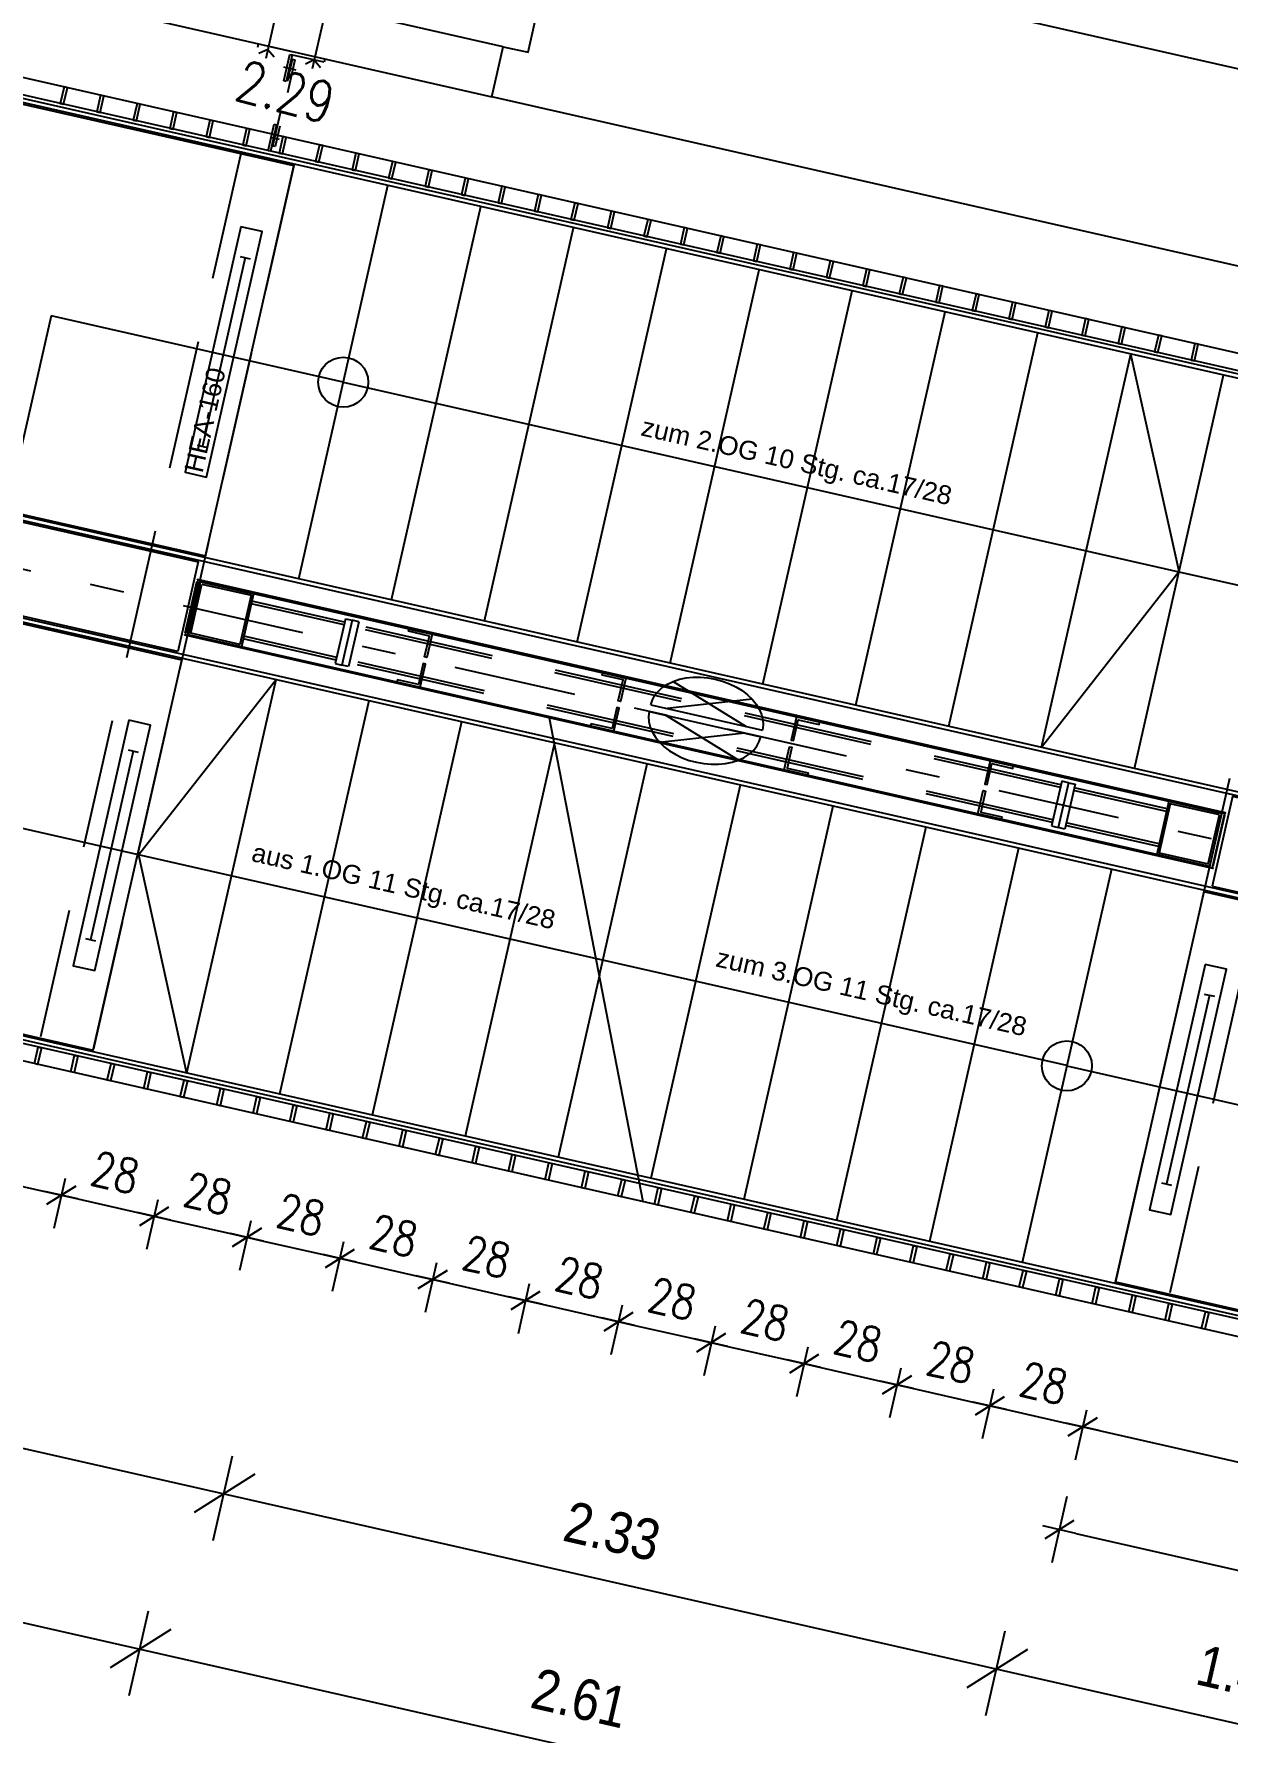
# Model space of a CAD drawing. Header units: metres. Extents: x 374 to 510, y -373 to -311.
# Drawn here: x 478.94 to 482.448, y -347.774 to -342.78 of the extents above; entities that cross this region are included whole.
import ezdxf
from ezdxf.enums import TextEntityAlignment as Align

# ---------------------------------------------------------------- set-up
doc = ezdxf.new("R2010")
doc.units = ezdxf.units.M
doc.header["$LTSCALE"] = 0.03
for name, pattern in [('AUSGEZOGEN', [0]), ('G1', [0.18, 0.12, -0.06]), ('STRICHLINIE', [19.05, 12.7, -6.35]), ('STRICHPUNKT', [24, 12, -6, 0, -6])]:
    doc.linetypes.add(name, pattern=pattern)
doc.layers.get('0').update_dxf_attribs({"linetype": 'CONTINUOUS'})
doc.layers.get('Defpoints').update_dxf_attribs({"linetype": 'CONTINUOUS'})
for name, color, linetype in [('A_ACHSEN', 1, 'STRICHPUNKT'), ('A_ansicht', 9, 'CONTINUOUS'), ('A_ansicht_verdeckt', 8, 'STRICHLINIE'), ('A_bemaßung', 2, 'CONTINUOUS'), ('A_fenster', 7, 'CONTINUOUS'), ('A_Gitterrost', 3, 'CONTINUOUS'), ('A_höhen', 3, 'CONTINUOUS'), ('A_Stahl', 5, 'CONTINUOUS'), ('A_text', 5, 'CONTINUOUS'), ('A_wände', 4, 'CONTINUOUS'), ('CKMA0002', 2, 'CONTINUOUS'), ('E__LEUCHTEN', 6, 'AUSGEZOGEN')]:
    doc.layers.add(name, color=color, linetype=linetype)
doc.styles.add('BOLDSIMP_FNT', font='TXT', dxfattribs={"height": 1})
doc.styles.add('PITSIMP8', font='PITSIMP8.SHX')
doc.styles.add('SIMPLEX', font='simplex.shx', dxfattribs={"width": 0.8, "height": 0.1})
doc.styles.get("Standard").update_dxf_attribs({"font": 'ARIAL.TTF', "height": 1})
doc.dimstyles.get("Standard").update_dxf_attribs({"dimtxt": 0.1, "dimasz": 0.05, "dimexe": 0.1, "dimexo": 0.0625, "dimgap": 0.05, "dimtad": 1, "dimdec": 3, "dimrnd": 0.0025, "dimzin": 0, "dimdsep": 46, "dimlunit": 3, "dimtxsty": 'SIMPLEX', "dimblk": 'DIMCROSS', "dimcen": 0.09, "dimdle": 0.025, "dimclrd": 1, "dimclre": 1, "dimclrt": 6, "dimadec": 0, "dimazin": 0, "dimtfac": 1, "dimtdec": 3, "dimtofl": 0, "dimtmove": 2, "dimatfit": 3, "dimldrblk": 'DIMCROSS', "dimfxl": 1, "dimtvp": 1, "dimtolj": 1, "dimtzin": 0, "dimarcsym": 0})

# ---------------------------------------------------------------- blocks, each defined once
blk = doc.blocks.new('SLASH1')
at = {"layer": 'A_bemaßung', "color": 2, "linetype": 'Continuous'}
for p, q in [((0, -0.14068), (0, 0.11466)), ((0.07663, 0.07663), (-0.07319, -0.07319))]:
    blk.add_line(p, q, dxfattribs=at)
blk = doc.blocks.new('DIMCROSS')
at = {"color": 0, "linetype": 'ByBlock'}
blk.add_line((-1, 0), (1, 0), dxfattribs=at)
at = {"linetype": 'ByBlock'}
blk.add_line((-0.707107, -0.707107), (0.707107, 0.707107), dxfattribs=at)
blk = doc.blocks.new('*D228')
at = {"layer": 'CKMA0002', "color": 1, "lineweight": -2}
for p, q in [((477.8719, -345.8322), (477.8277, -346.0273)), ((477.8985, -345.9408), (478.9713, -346.1841)), ((479.0311, -346.1464), (478.9979, -346.2927))]:
    blk.add_line(p, q, dxfattribs=at)
at = {"layer": 'Defpoints', "color": 0}
for p in [(478.2622, -344.1116), (479.4214, -344.4258), (479.0201, -346.1952)]:
    blk.add_point(p, dxfattribs=at)
at = {"layer": 'CKMA0002', "color": 1, "lineweight": -2, "xscale": 0.05, "yscale": 0.05, "zscale": 0.05}
for p, rotation in [((477.8498, -345.9297), 167.2210969472423), ((479.0201, -346.1952), 347.2210969472423)]:
    blk.add_blockref('DIMCROSS', p, dxfattribs=dict(at, rotation=rotation))
at = {"layer": 'CKMA0002', "color": 6, "insert": (478.457, -345.9649), "char_height": 0.1, "attachment_point": 5, "rotation": 347.2211, "style": 'SIMPLEX'}
blk.add_mtext('\\A1;1.20{\\A1\\H0.7x\\S;}', dxfattribs=at)
blk = doc.blocks.new('*D229')
at = {"layer": 'CKMA0002', "color": 1, "lineweight": -2}
for p, q in [((479.0688, -346.2062), (479.2444, -346.246)), ((479.3042, -346.2083), (479.271, -346.3546))]:
    blk.add_line(p, q, dxfattribs=at)
at = {"layer": 'Defpoints', "color": 0}
for p in [(479.4214, -344.4258), (479.6202, -344.8149), (479.2931, -346.2571)]:
    blk.add_point(p, dxfattribs=at)
at = {"layer": 'CKMA0002', "color": 1, "lineweight": -2, "xscale": 0.05, "yscale": 0.05, "zscale": 0.05}
for p, rotation in [((479.0201, -346.1952), 167.2210969472423), ((479.2931, -346.2571), 347.2210969472423)]:
    blk.add_blockref('DIMCROSS', p, dxfattribs=dict(at, rotation=rotation))
at = {"layer": 'CKMA0002', "color": 6, "insert": (479.1787, -346.1286), "char_height": 0.1, "attachment_point": 5, "rotation": 347.2211, "style": 'SIMPLEX'}
blk.add_mtext('\\A1;28{\\A1\\H0.7x\\S;}', dxfattribs=at)
blk = doc.blocks.new('*D230')
at = {"layer": 'CKMA0002', "color": 1, "lineweight": -2}
for p, q in [((479.3419, -346.2682), (479.5174, -346.308)), ((479.5773, -346.2703), (479.5441, -346.4166))]:
    blk.add_line(p, q, dxfattribs=at)
at = {"layer": 'Defpoints', "color": 0}
for p in [(479.6202, -344.8149), (479.8933, -344.8768), (479.5662, -346.319)]:
    blk.add_point(p, dxfattribs=at)
at = {"layer": 'CKMA0002', "color": 1, "lineweight": -2, "xscale": 0.05, "yscale": 0.05, "zscale": 0.05}
for p, rotation in [((479.2931, -346.2571), 167.2210969472423), ((479.5662, -346.319), 347.2210969472423)]:
    blk.add_blockref('DIMCROSS', p, dxfattribs=dict(at, rotation=rotation))
at = {"layer": 'CKMA0002', "color": 6, "insert": (479.4518, -346.1906), "char_height": 0.1, "attachment_point": 5, "rotation": 347.2211, "style": 'SIMPLEX'}
blk.add_mtext('\\A1;28{\\A1\\H0.7x\\S;}', dxfattribs=at)
blk = doc.blocks.new('*D231')
at = {"layer": 'CKMA0002', "color": 1, "lineweight": -2}
for p, q in [((479.615, -346.3301), (479.7905, -346.3699)), ((479.8503, -346.3322), (479.8171, -346.4785))]:
    blk.add_line(p, q, dxfattribs=at)
at = {"layer": 'Defpoints', "color": 0}
for p in [(479.8933, -344.8768), (480.1664, -344.9388), (479.8393, -346.381)]:
    blk.add_point(p, dxfattribs=at)
at = {"layer": 'CKMA0002', "color": 1, "lineweight": -2, "xscale": 0.05, "yscale": 0.05, "zscale": 0.05}
for p, rotation in [((479.5662, -346.319), 167.2210969472423), ((479.8393, -346.381), 347.2210969472423)]:
    blk.add_blockref('DIMCROSS', p, dxfattribs=dict(at, rotation=rotation))
at = {"layer": 'CKMA0002', "color": 6, "insert": (479.7249, -346.2525), "char_height": 0.1, "attachment_point": 5, "rotation": 347.2211, "style": 'SIMPLEX'}
blk.add_mtext('\\A1;28{\\A1\\H0.7x\\S;}', dxfattribs=at)
blk = doc.blocks.new('*D232')
at = {"layer": 'CKMA0002', "color": 1, "lineweight": -2}
for p, q in [((479.888, -346.392), (480.0636, -346.4318)), ((480.1234, -346.3941), (480.0902, -346.5404))]:
    blk.add_line(p, q, dxfattribs=at)
at = {"layer": 'Defpoints', "color": 0}
for p in [(480.1664, -344.9388), (480.4394, -345.0007), (480.1123, -346.4429)]:
    blk.add_point(p, dxfattribs=at)
at = {"layer": 'CKMA0002', "color": 1, "lineweight": -2, "xscale": 0.05, "yscale": 0.05, "zscale": 0.05}
for p, rotation in [((479.8393, -346.381), 167.2210969472423), ((480.1123, -346.4429), 347.2210969472423)]:
    blk.add_blockref('DIMCROSS', p, dxfattribs=dict(at, rotation=rotation))
at = {"layer": 'CKMA0002', "color": 6, "insert": (479.9979, -346.3144), "char_height": 0.1, "attachment_point": 5, "rotation": 347.2211, "style": 'SIMPLEX'}
blk.add_mtext('\\A1;28{\\A1\\H0.7x\\S;}', dxfattribs=at)
blk = doc.blocks.new('*D233')
at = {"layer": 'CKMA0002', "color": 1, "lineweight": -2}
for p, q in [((480.1611, -346.454), (480.3366, -346.4938)), ((480.3965, -346.4561), (480.3633, -346.6024))]:
    blk.add_line(p, q, dxfattribs=at)
at = {"layer": 'Defpoints', "color": 0}
for p in [(480.4394, -345.0007), (480.7125, -345.0626), (480.3854, -346.5048)]:
    blk.add_point(p, dxfattribs=at)
at = {"layer": 'CKMA0002', "color": 1, "lineweight": -2, "xscale": 0.05, "yscale": 0.05, "zscale": 0.05}
for p, rotation in [((480.1123, -346.4429), 167.2210969472423), ((480.3854, -346.5048), 347.2210969472423)]:
    blk.add_blockref('DIMCROSS', p, dxfattribs=dict(at, rotation=rotation))
at = {"layer": 'CKMA0002', "color": 6, "insert": (480.271, -346.3763), "char_height": 0.1, "attachment_point": 5, "rotation": 347.2211, "style": 'SIMPLEX'}
blk.add_mtext('\\A1;28{\\A1\\H0.7x\\S;}', dxfattribs=at)
blk = doc.blocks.new('*D234')
at = {"layer": 'CKMA0002', "color": 1, "lineweight": -2}
for p, q in [((480.4342, -346.5159), (480.6097, -346.5557)), ((480.6695, -346.518), (480.6363, -346.6643))]:
    blk.add_line(p, q, dxfattribs=at)
at = {"layer": 'Defpoints', "color": 0}
for p in [(480.7125, -345.0626), (480.9856, -345.1246), (480.6585, -346.5668)]:
    blk.add_point(p, dxfattribs=at)
at = {"layer": 'CKMA0002', "color": 1, "lineweight": -2, "xscale": 0.05, "yscale": 0.05, "zscale": 0.05}
for p, rotation in [((480.3854, -346.5048), 167.2210969472423), ((480.6585, -346.5668), 347.2210969472423)]:
    blk.add_blockref('DIMCROSS', p, dxfattribs=dict(at, rotation=rotation))
at = {"layer": 'CKMA0002', "color": 6, "insert": (480.544, -346.4383), "char_height": 0.1, "attachment_point": 5, "rotation": 347.2211, "style": 'SIMPLEX'}
blk.add_mtext('\\A1;28{\\A1\\H0.7x\\S;}', dxfattribs=at)
blk = doc.blocks.new('*D235')
at = {"layer": 'CKMA0002', "color": 1, "lineweight": -2}
for p, q in [((480.7072, -346.5778), (480.8828, -346.6176)), ((480.9426, -346.5799), (480.9094, -346.7262))]:
    blk.add_line(p, q, dxfattribs=at)
at = {"layer": 'Defpoints', "color": 0}
for p in [(480.9856, -345.1246), (481.2586, -345.1865), (480.9315, -346.6287)]:
    blk.add_point(p, dxfattribs=at)
at = {"layer": 'CKMA0002', "color": 1, "lineweight": -2, "xscale": 0.05, "yscale": 0.05, "zscale": 0.05}
for p, rotation in [((480.6585, -346.5668), 167.2210969472423), ((480.9315, -346.6287), 347.2210969472423)]:
    blk.add_blockref('DIMCROSS', p, dxfattribs=dict(at, rotation=rotation))
at = {"layer": 'CKMA0002', "color": 6, "insert": (480.8171, -346.5002), "char_height": 0.1, "attachment_point": 5, "rotation": 347.2211, "style": 'SIMPLEX'}
blk.add_mtext('\\A1;28{\\A1\\H0.7x\\S;}', dxfattribs=at)
blk = doc.blocks.new('*D236')
at = {"layer": 'CKMA0002', "color": 1, "lineweight": -2}
for p, q in [((480.9803, -346.6398), (481.1558, -346.6796)), ((481.2157, -346.6419), (481.1825, -346.7882))]:
    blk.add_line(p, q, dxfattribs=at)
at = {"layer": 'Defpoints', "color": 0}
for p in [(481.2586, -345.1865), (481.5317, -345.2484), (481.2046, -346.6906)]:
    blk.add_point(p, dxfattribs=at)
at = {"layer": 'CKMA0002', "color": 1, "lineweight": -2, "xscale": 0.05, "yscale": 0.05, "zscale": 0.05}
for p, rotation in [((480.9315, -346.6287), 167.2210969472423), ((481.2046, -346.6906), 347.2210969472423)]:
    blk.add_blockref('DIMCROSS', p, dxfattribs=dict(at, rotation=rotation))
at = {"layer": 'CKMA0002', "color": 6, "insert": (481.0902, -346.5621), "char_height": 0.1, "attachment_point": 5, "rotation": 347.2211, "style": 'SIMPLEX'}
blk.add_mtext('\\A1;28{\\A1\\H0.7x\\S;}', dxfattribs=at)
blk = doc.blocks.new('*D237')
at = {"layer": 'CKMA0002', "color": 1, "lineweight": -2}
for p, q in [((481.2534, -346.7017), (481.4289, -346.7415)), ((481.4887, -346.7038), (481.4555, -346.8501))]:
    blk.add_line(p, q, dxfattribs=at)
at = {"layer": 'Defpoints', "color": 0}
for p in [(481.5317, -345.2484), (481.8048, -345.3104), (481.4777, -346.7526)]:
    blk.add_point(p, dxfattribs=at)
at = {"layer": 'CKMA0002', "color": 1, "lineweight": -2, "xscale": 0.05, "yscale": 0.05, "zscale": 0.05}
for p, rotation in [((481.2046, -346.6906), 167.2210969472423), ((481.4777, -346.7526), 347.2210969472423)]:
    blk.add_blockref('DIMCROSS', p, dxfattribs=dict(at, rotation=rotation))
at = {"layer": 'CKMA0002', "color": 6, "insert": (481.3632, -346.6241), "char_height": 0.1, "attachment_point": 5, "rotation": 347.2211, "style": 'SIMPLEX'}
blk.add_mtext('\\A1;28{\\A1\\H0.7x\\S;}', dxfattribs=at)
blk = doc.blocks.new('*D238')
at = {"layer": 'CKMA0002', "color": 1, "lineweight": -2}
for p, q in [((481.5264, -346.7636), (481.702, -346.8034)), ((481.7618, -346.7657), (481.7286, -346.912))]:
    blk.add_line(p, q, dxfattribs=at)
at = {"layer": 'Defpoints', "color": 0}
for p in [(481.8048, -345.3104), (482.0778, -345.3723), (481.7507, -346.8145)]:
    blk.add_point(p, dxfattribs=at)
at = {"layer": 'CKMA0002', "color": 1, "lineweight": -2, "xscale": 0.05, "yscale": 0.05, "zscale": 0.05}
for p, rotation in [((481.4777, -346.7526), 167.2210969472423), ((481.7507, -346.8145), 347.2210969472423)]:
    blk.add_blockref('DIMCROSS', p, dxfattribs=dict(at, rotation=rotation))
at = {"layer": 'CKMA0002', "color": 6, "insert": (481.6363, -346.686), "char_height": 0.1, "attachment_point": 5, "rotation": 347.2211, "style": 'SIMPLEX'}
blk.add_mtext('\\A1;28{\\A1\\H0.7x\\S;}', dxfattribs=at)
blk = doc.blocks.new('*D239')
at = {"layer": 'CKMA0002', "color": 1, "lineweight": -2}
for p, q in [((481.7995, -346.8256), (481.975, -346.8654)), ((482.0348, -346.8277), (482.0017, -346.974))]:
    blk.add_line(p, q, dxfattribs=at)
at = {"layer": 'Defpoints', "color": 0}
for p in [(482.4119, -345.1651), (482.0778, -345.3723), (482.0238, -346.8764)]:
    blk.add_point(p, dxfattribs=at)
at = {"layer": 'CKMA0002', "color": 1, "lineweight": -2, "xscale": 0.05, "yscale": 0.05, "zscale": 0.05}
for p, rotation in [((481.7507, -346.8145), 167.2210969472423), ((482.0238, -346.8764), 347.2210969472423)]:
    blk.add_blockref('DIMCROSS', p, dxfattribs=dict(at, rotation=rotation))
at = {"layer": 'CKMA0002', "color": 6, "insert": (481.9094, -346.7479), "char_height": 0.1, "attachment_point": 5, "rotation": 347.2211, "style": 'SIMPLEX'}
blk.add_mtext('\\A1;28{\\A1\\H0.7x\\S;}', dxfattribs=at)
blk = doc.blocks.new('*D240')
at = {"layer": 'CKMA0002', "color": 1, "lineweight": -2}
for p, q in [((482.0725, -346.8875), (483.1898, -347.1409)), ((483.2607, -347.0544), (483.2165, -347.2495))]:
    blk.add_line(p, q, dxfattribs=at)
at = {"layer": 'Defpoints', "color": 0}
for p in [(482.4119, -345.1651), (483.6379, -345.3914), (483.2386, -347.152)]:
    blk.add_point(p, dxfattribs=at)
at = {"layer": 'CKMA0002', "color": 1, "lineweight": -2, "xscale": 0.05, "yscale": 0.05, "zscale": 0.05}
for p, rotation in [((482.0238, -346.8764), 167.2210969472423), ((483.2386, -347.152), 347.2210969472423)]:
    blk.add_blockref('DIMCROSS', p, dxfattribs=dict(at, rotation=rotation))
at = {"layer": 'CKMA0002', "color": 6, "insert": (482.6533, -346.9167), "char_height": 0.1, "attachment_point": 5, "rotation": 347.2211, "style": 'SIMPLEX'}
blk.add_mtext('\\A1;1.24{\\A1\\H0.7x\\S5;}', dxfattribs=at)
blk = doc.blocks.new('*D241')
at = {"layer": 'CKMA0002', "color": 1, "lineweight": -2}
for p, q in [((481.9773, -347.0812), (481.9331, -347.2763)), ((482.004, -347.1898), (483.3443, -347.4938)), ((483.4152, -347.4074), (483.371, -347.6024))]:
    blk.add_line(p, q, dxfattribs=at)
at = {"layer": 'Defpoints', "color": 0}
for p in [(482.2619, -345.8264), (483.6998, -346.1526), (483.3931, -347.5049)]:
    blk.add_point(p, dxfattribs=at)
at = {"layer": 'CKMA0002', "color": 1, "lineweight": -2, "xscale": 0.05, "yscale": 0.05, "zscale": 0.05}
for p, rotation in [((481.9552, -347.1788), 167.2210969472423), ((483.3931, -347.5049), 347.2210969472423)]:
    blk.add_blockref('DIMCROSS', p, dxfattribs=dict(at, rotation=rotation))
at = {"layer": 'CKMA0002', "color": 6, "insert": (482.6963, -347.2443), "char_height": 0.1, "attachment_point": 5, "rotation": 347.2211, "style": 'SIMPLEX'}
blk.add_mtext('\\A1;1.47{\\A1\\H0.7x\\S5;}', dxfattribs=at)
blk = doc.blocks.new('Wandleuchte')
at = {"layer": 'E__LEUCHTEN', "color": 6}
for p, q in [((-77.9, 85), (-59.9, 91)), ((-59.9, 91), (-41, 95.5)), ((-41, 95.5), (-21.3, 98.1)), ((-21.3, 98.1), (-1.4, 99)), ((-1.4, 99), (18.6, 98.1)), ((18.6, 98.1), (38.2, 95.5)), ((38.2, 95.5), (57.2, 91)), ((57.2, 91), (75.1, 85)), ((-142.7, 34.2), (-133.9, 46.5)), ((-133.9, 46.5), (-122.7, 57.9)), ((-122.7, 57.9), (-109.5, 68.3)), ((-109.5, 68.3), (-94.5, 77.3)), ((-109.5, 68.3), (106.8, -6)), ((106.8, 68.3), (-109.5, -6)), ((-94.5, 77.3), (-77.9, 85)), ((75.1, 85), (91.8, 77.3)), ((91.8, 77.3), (106.8, 68.3)), ((106.8, 68.3), (120, 57.9)), ((120, 57.9), (131.1, 46.5)), ((131.1, 46.5), (140, 34.2)), ((-154.4, -6), (-153, 7.7)), ((-153, 7.7), (-149.1, 21.2)), ((-149.1, 21.2), (-142.7, 34.2)), ((140, 34.2), (146.4, 21.2)), ((146.4, 21.2), (150.3, 7.7)), ((150.3, 7.7), (151.6, -6)), ((-154.4, -6), (151.6, -6))]:
    blk.add_line(p, q, dxfattribs=at)
blk = doc.blocks.new('2DEL_457')
for p, q in [((-0.3844, -0.2363), (-0.3844, 0.2363)), ((0.3844, -0.2363), (0.3844, 0.2363)), ((-0.3844, 0), (0.3844, 0))]:
    blk.add_line(p, q)
blk.add_lwpolyline([(-0.5, -0.5), (0.5, -0.5), (0.5, 0.5), (-0.5, 0.5)], close=True)
at = {"style": 'PITSIMP8', "flags": 9}
for tag, p in [('RAUM/GRUPPE', (-0.0298, 0.1593)), ('BEZEICHNUNG', (-0.0298, 0.1793)), ('POS.NR.G-LV', (-0.0298, 0.1393)), ('KENNUNG', (-0.0298, 0.0793)), ('FABRIKAT', (-0.0298, 0.1193)), ('TYP', (-0.0298, 0.0993)), ('VOLUMENSTROM', (-0.0298, 0.0393)), ('DRUCK/-STUFE', (-0.0298, 0.0193)), ('ANSCHLUSS', (-0.0298, -0.0007)), ('LEISTUNG', (-0.0298, 0.0593)), ('TEMPERATUR', (-0.0298, -0.0607)), ('GROESSE', (-0.0298, -0.0207)), ('DN', (-0.0298, -0.0407)), ('SPANNUNG/FREQUENZ', (-0.0298, -0.1207)), ('SCHUTZART', (-0.0298, -0.1007)), ('DREHZAHL', (-0.0298, -0.0807)), ('GEWICHT', (-0.0298, -0.1407)), ('FREI', (-0.0298, -0.1607)), ('FREI', (-0.0298, -0.1807)), ('FREI', (-0.0298, -0.2007))]:
    blk.add_attdef(tag, text='', height=0.01, dxfattribs=at).set_placement(p, align=Align.MIDDLE)

msp = doc.modelspace()

# ---------------------------------------------------------------- linework, layer by layer
at = {"layer": 'A_ACHSEN'}
msp.add_line((483.7287, -345.44817), (477.75812, -344.094), dxfattribs=at)
at = {"layer": 'A_ansicht', "color": 9, "linetype": 'Continuous'}
msp.add_line((479.12581, -342.70192), (480.28627, -342.96516), dxfattribs=at)
at = {"layer": 'A_ansicht'}
for p, q in [((482.73217, -343.77634), (478.49465, -342.81524)), ((482.76987, -343.83616), (478.53235, -342.87506)), ((478.98987, -343.60945), (478.66052, -345.06157)), ((479.84943, -343.8044), (478.98987, -343.60945)), ((482.30726, -344.36083), (482.16512, -343.72156)), ((482.43298, -345.07226), (479.42925, -344.39099)), ((482.30726, -344.36083), (481.90279, -344.87818)), ((482.30658, -344.3617), (483.18164, -344.56019)), ((482.39759, -345.2283), (479.39386, -344.54703)), ((479.24699, -345.19459), (479.65102, -344.67919)), ((480.7313, -346.21415), (480.45608, -344.79205)), ((479.24699, -345.19459), (478.66052, -345.06157)), ((479.24699, -345.19459), (479.38869, -345.83581)), ((480.72092, -346.16053), (477.93071, -345.52769)), ((483.37673, -346.81416), (477.87089, -345.56539)), ((481.97744, -345.8149), (482.85204, -346.01328)), ((483.33903, -346.75433), (480.72092, -346.16053))]:
    msp.add_line(p, q, dxfattribs=at)
at = {"layer": 'A_ansicht', "color": 2}
for p, q in [((483.9287, -344.10925), (478.53989, -342.88702)), ((483.91434, -344.1183), (478.54894, -342.90138)), ((483.64936, -345.28662), (478.28395, -344.06971)), ((483.65201, -345.27492), (478.28661, -344.058)), ((483.58742, -345.55969), (478.22202, -344.34278)), ((483.58477, -345.57139), (478.21937, -344.35448)), ((483.33149, -346.74237), (477.94268, -345.52015)), ((483.32244, -346.72801), (477.95704, -345.5111))]:
    msp.add_line(p, q, dxfattribs=at)
at = {"layer": 'A_ansicht', "color": 3}
for p, q in [((479.71826, -344.38271), (479.98059, -343.22609)), ((479.99133, -344.44465), (480.25366, -343.28803)), ((480.26439, -344.50658), (480.52672, -343.34996)), ((480.53746, -344.56851), (480.79979, -343.41189)), ((480.81052, -344.63045), (481.07285, -343.47383)), ((481.08359, -344.69238), (481.34592, -343.53576)), ((481.35665, -344.75431), (481.61898, -343.59769)), ((481.62972, -344.81625), (481.89205, -343.65962)), ((481.90278, -344.87818), (482.16511, -343.72156)), ((482.17585, -344.94011), (482.43818, -343.78349)), ((479.84943, -343.8044), (482.30701, -344.3618)), ((481.97766, -345.81392), (479.24699, -345.19459))]:
    msp.add_line(p, q, dxfattribs=at)
at = {"layer": 'A_ansicht', "linetype": 'G1', "ltscale": 0.2}
for points in [[(479.60033, -342.80968), (479.79538, -342.85392), (479.7932, -342.86349), (479.59816, -342.81925)], [(479.69224, -342.84059), (479.69912, -342.84215), (479.68143, -342.92017), (479.67454, -342.91861)], [(479.70041, -342.85441), (479.7073, -342.85597), (479.64934, -343.11149), (479.64246, -343.10993)], [(479.64575, -343.04556), (479.65264, -343.04712), (479.63494, -343.12514), (479.62806, -343.12357)]]:
    msp.add_lwpolyline(points, close=True, dxfattribs=at)
at = {"layer": 'A_ansicht_verdeckt', "linetype": 'STRICHLINIE'}
for p, q in [((479.54904, -343.12821), (478.95713, -345.73793)), ((479.70507, -343.1636), (479.11317, -345.77332)), ((482.11932, -346.45514), (482.7139, -343.83372)), ((482.86972, -343.88137), (482.27781, -346.49108)), ((481.95814, -344.99579), (479.89063, -344.52686)), ((481.95991, -344.98798), (479.8924, -344.51906)), ((481.93469, -345.09916), (479.86718, -344.63023)), ((481.93646, -345.09136), (479.86895, -344.62243))]:
    msp.add_line(p, q, dxfattribs=at)
at = {"layer": 'A_ansicht_verdeckt', "linetype": 'STRICHLINIE', "ltscale": 10}
for p, q in [((479.85162, -344.51801), (479.57856, -344.45608)), ((479.85339, -344.51021), (479.58033, -344.44828)), ((479.85571, -344.49997), (479.82585, -344.63163)), ((479.87522, -344.50439), (479.84536, -344.63605)), ((479.85571, -344.49997), (479.87522, -344.50439)), ((479.89472, -344.50882), (479.86486, -344.64047)), ((479.89472, -344.50882), (479.87522, -344.50439)), ((479.82817, -344.62139), (479.55511, -344.55945)), ((479.82994, -344.61359), (479.55688, -344.55165)), ((479.82585, -344.63163), (479.84536, -344.63605)), ((479.86486, -344.64047), (479.84536, -344.63605)), ((481.96223, -344.97774), (481.93237, -345.1094)), ((481.98174, -344.98217), (481.95187, -345.11382)), ((481.98174, -344.98217), (481.96223, -344.97774)), ((482.00124, -344.98659), (481.97138, -345.11825)), ((481.98174, -344.98217), (482.00124, -344.98659)), ((482.27021, -345.06657), (481.99715, -345.00463)), ((482.27198, -345.05877), (481.99892, -344.99683)), ((481.93237, -345.1094), (481.95187, -345.11382)), ((481.97138, -345.11825), (481.95187, -345.11382)), ((482.24677, -345.16994), (481.9737, -345.10801)), ((482.24854, -345.16214), (481.97547, -345.10021))]:
    msp.add_line(p, q, dxfattribs=at)
at = {"layer": 'A_bemaßung', "linetype": 'Continuous'}
for p, q in [((471.32616, -345.2193), (488.61585, -349.1411)), ((472.29616, -345.95204), (493.2309, -350.70061))]:
    msp.add_line(p, q, dxfattribs=at)
at = {"layer": 'A_fenster', "color": 10, "linetype": 'Continuous'}
msp.add_line((480.3197, -342.81775), (479.15924, -342.55456), dxfattribs=at)
at = {"layer": 'A_Gitterrost'}
for p, q in [((479.67347, -342.87735), (479.70967, -342.88556)), ((479.63404, -343.08392), (479.66127, -343.09009)), ((480.6024, -345.54808), (480.74328, -344.92692)), ((481.01634, -344.98885), (480.75401, -346.14547)), ((481.28941, -345.05079), (481.02708, -346.20741)), ((481.56247, -345.11272), (481.30014, -346.26934)), ((481.83554, -345.17465), (481.57321, -346.33127)), ((482.1086, -345.23659), (481.84627, -346.39321))]:
    msp.add_line(p, q, dxfattribs=at)
at = {"layer": 'A_Gitterrost', "color": 1}
for p, q in [((479.65102, -344.67919), (479.38869, -345.83581)), ((479.92409, -344.74112), (479.66176, -345.89774)), ((480.19715, -344.80306), (479.93482, -345.95967)), ((480.47022, -344.86499), (480.20789, -346.02161)), ((480.6024, -345.54808), (480.48095, -346.08354))]:
    msp.add_line(p, q, dxfattribs=at)
at = {"layer": 'A_Gitterrost'}
for points in [[(478.29235, -344.05418), (479.44385, -344.31535), (479.70397, -343.16848), (478.55247, -342.90731)], [(479.36268, -344.59636), (478.22776, -344.33895), (478.28749, -344.07564), (479.4224, -344.33304)], [(479.37439, -344.62157), (478.2229, -344.36041), (477.96278, -345.50728), (479.11428, -345.76844)], [(479.38478, -344.54189), (479.41879, -344.3917), (479.42074, -344.39214), (479.38672, -344.54233)], [(479.41994, -344.38683), (482.44318, -345.07253), (482.44362, -345.07058), (479.42039, -344.38488)], [(479.38367, -344.54677), (482.4069, -345.23246), (482.40646, -345.23441), (479.38323, -344.54872)], [(482.40445, -345.28625), (483.58365, -345.5537), (483.64338, -345.29039), (482.46417, -345.02294)], [(482.40796, -345.22763), (482.44208, -345.07746), (482.44013, -345.07701), (482.40601, -345.22718)], [(483.57877, -345.5752), (482.38055, -345.30339), (482.12042, -346.45026), (483.31861, -346.72206)]]:
    msp.add_lwpolyline(points, close=True, dxfattribs=at)
for points in [[(480.04268, -344.53012), (480.11094, -344.54561), (480.09546, -344.61387), (480.08863, -344.61232), (480.10257, -344.55088), (480.04113, -344.53695), (480.04268, -344.53012)], [(480.00729, -344.68616), (480.07555, -344.70164), (480.09104, -344.63338), (480.08421, -344.63183), (480.07028, -344.69327), (480.00884, -344.67933), (480.00729, -344.68616)], [(480.61222, -344.6593), (480.68048, -344.67478), (480.665, -344.74305), (480.65817, -344.7415), (480.67211, -344.68006), (480.61067, -344.66613), (480.61222, -344.6593)], [(480.57683, -344.81534), (480.64509, -344.83082), (480.66058, -344.76255), (480.65375, -344.761), (480.63981, -344.82244), (480.57838, -344.80851), (480.57683, -344.81534)], [(481.25003, -344.80397), (481.18176, -344.78848), (481.16627, -344.85675), (481.1731, -344.8583), (481.18704, -344.79686), (481.24848, -344.8108), (481.25003, -344.80397)], [(481.21463, -344.96001), (481.14636, -344.94452), (481.16185, -344.87626), (481.16868, -344.8778), (481.15474, -344.93924), (481.21618, -344.95318), (481.21463, -344.96001)], [(481.81956, -344.93317), (481.75129, -344.91768), (481.73581, -344.98595), (481.74263, -344.9875), (481.75657, -344.92606), (481.81801, -344.93999), (481.81956, -344.93317)], [(481.78416, -345.0892), (481.7159, -345.07372), (481.73138, -345.00545), (481.73821, -345.007), (481.72427, -345.06844), (481.78571, -345.08238), (481.78416, -345.0892)]]:
    msp.add_lwpolyline(points, dxfattribs=at)
for centre in [(479.8494, -343.80439), (481.97741, -345.81489)]:
    msp.add_circle(centre, 0.07349, dxfattribs=at)
at = {"layer": 'A_Stahl'}
for points in [[(479.02824, -342.93626), (479.01718, -342.98502), (479.02694, -342.98723), (479.03799, -342.93847), (479.02824, -342.93626)], [(479.13552, -342.96059), (479.12446, -343.00935), (479.13421, -343.01156), (479.14527, -342.9628), (479.13552, -342.96059)], [(479.24279, -342.98492), (479.23173, -343.03368), (479.24149, -343.03589), (479.25255, -342.98713), (479.24279, -342.98492)], [(479.35007, -343.00925), (479.33901, -343.05801), (479.34876, -343.06022), (479.35982, -343.01146), (479.35007, -343.00925)], [(479.45734, -343.03358), (479.44628, -343.08234), (479.45604, -343.08455), (479.4671, -343.03579), (479.45734, -343.03358)], [(479.56462, -343.05791), (479.55356, -343.10667), (479.56331, -343.10888), (479.57437, -343.06012), (479.56462, -343.05791)], [(479.67189, -343.08224), (479.66084, -343.131), (479.67059, -343.13321), (479.68165, -343.08445), (479.67189, -343.08224)], [(479.77917, -343.10657), (479.76811, -343.15533), (479.77786, -343.15755), (479.78892, -343.10878), (479.77917, -343.10657)], [(479.88645, -343.1309), (479.87539, -343.17966), (479.88514, -343.18188), (479.8962, -343.13311), (479.88645, -343.1309)], [(479.99372, -343.15523), (479.98266, -343.204), (479.99241, -343.20621), (480.00347, -343.15745), (479.99372, -343.15523)], [(480.101, -343.17956), (480.08994, -343.22833), (480.09969, -343.23054), (480.11075, -343.18178), (480.101, -343.17956)], [(480.20827, -343.2039), (480.19721, -343.25266), (480.20696, -343.25487), (480.21802, -343.20611), (480.20827, -343.2039)], [(480.31555, -343.22823), (480.30449, -343.27699), (480.31424, -343.2792), (480.3253, -343.23044), (480.31555, -343.22823)], [(480.42282, -343.25256), (480.41176, -343.30132), (480.42152, -343.30353), (480.43257, -343.25477), (480.42282, -343.25256)], [(480.5301, -343.27689), (480.51904, -343.32565), (480.52879, -343.32786), (480.53985, -343.2791), (480.5301, -343.27689)], [(480.63737, -343.30122), (480.62631, -343.34998), (480.63607, -343.35219), (480.64713, -343.30343), (480.63737, -343.30122)], [(480.74465, -343.32555), (480.73359, -343.37431), (480.74334, -343.37652), (480.7544, -343.32776), (480.74465, -343.32555)], [(480.85192, -343.34988), (480.84086, -343.39864), (480.85062, -343.40085), (480.86168, -343.35209), (480.85192, -343.34988)], [(480.9592, -343.37421), (480.94814, -343.42297), (480.95789, -343.42518), (480.96895, -343.37642), (480.9592, -343.37421)], [(481.06647, -343.39854), (481.05542, -343.4473), (481.06517, -343.44952), (481.07623, -343.40075), (481.06647, -343.39854)], [(481.17375, -343.42287), (481.16269, -343.47163), (481.17244, -343.47385), (481.1835, -343.42509), (481.17375, -343.42287)], [(481.28103, -343.4472), (481.26997, -343.49597), (481.27972, -343.49818), (481.29078, -343.44942), (481.28103, -343.4472)], [(481.3883, -343.47153), (481.37724, -343.5203), (481.38699, -343.52251), (481.39805, -343.47375), (481.3883, -343.47153)], [(481.49558, -343.49587), (481.48452, -343.54463), (481.49427, -343.54684), (481.50533, -343.49808), (481.49558, -343.49587)], [(481.60285, -343.5202), (481.59179, -343.56896), (481.60154, -343.57117), (481.6126, -343.52241), (481.60285, -343.5202)], [(481.71013, -343.54453), (481.69907, -343.59329), (481.70882, -343.5955), (481.71988, -343.54674), (481.71013, -343.54453)], [(481.8174, -343.56886), (481.80634, -343.61762), (481.8161, -343.61983), (481.82715, -343.57107), (481.8174, -343.56886)], [(481.92468, -343.59319), (481.91362, -343.64195), (481.92337, -343.64416), (481.93443, -343.5954), (481.92468, -343.59319)], [(482.03195, -343.61752), (482.02089, -343.66628), (482.03065, -343.66849), (482.04171, -343.61973), (482.03195, -343.61752)], [(482.13923, -343.64185), (482.12817, -343.69061), (482.13792, -343.69282), (482.14898, -343.64406), (482.13923, -343.64185)], [(482.2465, -343.66618), (482.23544, -343.71494), (482.2452, -343.71716), (482.25626, -343.66839), (482.2465, -343.66618)], [(482.35378, -343.69051), (482.34272, -343.73927), (482.35247, -343.74149), (482.36353, -343.69272), (482.35378, -343.69051)], [(478.94086, -345.80807), (478.95192, -345.75931), (478.96167, -345.76152), (478.95062, -345.81028), (478.94086, -345.80807)], [(479.04814, -345.8324), (479.0592, -345.78364), (479.06895, -345.78585), (479.05789, -345.83461), (479.04814, -345.8324)], [(479.15541, -345.85673), (479.16647, -345.80797), (479.17623, -345.81018), (479.16517, -345.85894), (479.15541, -345.85673)], [(479.26269, -345.88106), (479.27375, -345.8323), (479.2835, -345.83451), (479.27244, -345.88328), (479.26269, -345.88106)], [(479.36996, -345.90539), (479.38102, -345.85663), (479.39078, -345.85884), (479.37972, -345.90761), (479.36996, -345.90539)], [(479.47724, -345.92973), (479.4883, -345.88096), (479.49805, -345.88318), (479.48699, -345.93194), (479.47724, -345.92973)], [(479.58452, -345.95406), (479.59557, -345.90529), (479.60533, -345.90751), (479.59427, -345.95627), (479.58452, -345.95406)], [(479.69179, -345.97839), (479.70285, -345.92963), (479.7126, -345.93184), (479.70154, -345.9806), (479.69179, -345.97839)], [(479.79907, -346.00272), (479.81013, -345.95396), (479.81988, -345.95617), (479.80882, -346.00493), (479.79907, -346.00272)], [(479.90634, -346.02705), (479.9174, -345.97829), (479.92715, -345.9805), (479.91609, -346.02926), (479.90634, -346.02705)], [(480.01362, -346.05138), (480.02468, -346.00262), (480.03443, -346.00483), (480.02337, -346.05359), (480.01362, -346.05138)], [(480.12089, -346.07571), (480.13195, -346.02695), (480.1417, -346.02916), (480.13064, -346.07792), (480.12089, -346.07571)], [(480.22817, -346.10004), (480.23923, -346.05128), (480.24898, -346.05349), (480.23792, -346.10225), (480.22817, -346.10004)], [(480.33544, -346.12437), (480.3465, -346.07561), (480.35625, -346.07782), (480.3452, -346.12658), (480.33544, -346.12437)], [(480.44272, -346.1487), (480.45378, -346.09994), (480.46353, -346.10215), (480.45247, -346.15091), (480.44272, -346.1487)], [(480.54999, -346.17303), (480.56105, -346.12427), (480.57081, -346.12648), (480.55975, -346.17525), (480.54999, -346.17303)], [(480.65727, -346.19736), (480.66833, -346.1486), (480.67808, -346.15081), (480.66702, -346.19958), (480.65727, -346.19736)], [(480.76454, -346.2217), (480.7756, -346.17293), (480.78536, -346.17515), (480.7743, -346.22391), (480.76454, -346.2217)], [(480.87182, -346.24603), (480.88288, -346.19726), (480.89263, -346.19948), (480.88157, -346.24824), (480.87182, -346.24603)], [(480.9791, -346.27036), (480.99015, -346.2216), (480.99991, -346.22381), (480.98885, -346.27257), (480.9791, -346.27036)], [(481.08637, -346.29469), (481.09743, -346.24593), (481.10718, -346.24814), (481.09612, -346.2969), (481.08637, -346.29469)], [(481.19365, -346.31902), (481.20471, -346.27026), (481.21446, -346.27247), (481.2034, -346.32123), (481.19365, -346.31902)], [(481.30092, -346.34335), (481.31198, -346.29459), (481.32173, -346.2968), (481.31067, -346.34556), (481.30092, -346.34335)], [(481.4082, -346.36768), (481.41926, -346.31892), (481.42901, -346.32113), (481.41795, -346.36989), (481.4082, -346.36768)], [(481.51547, -346.39201), (481.52653, -346.34325), (481.53628, -346.34546), (481.52522, -346.39422), (481.51547, -346.39201)], [(481.62275, -346.41634), (481.63381, -346.36758), (481.64356, -346.36979), (481.6325, -346.41855), (481.62275, -346.41634)], [(481.73002, -346.44067), (481.74108, -346.39191), (481.75084, -346.39412), (481.73978, -346.44288), (481.73002, -346.44067)], [(481.8373, -346.465), (481.84836, -346.41624), (481.85811, -346.41845), (481.84705, -346.46722), (481.8373, -346.465)], [(481.94457, -346.48933), (481.95563, -346.44057), (481.96539, -346.44278), (481.95433, -346.49155), (481.94457, -346.48933)], [(482.05185, -346.51367), (482.06291, -346.4649), (482.07266, -346.46712), (482.0616, -346.51588), (482.05185, -346.51367)], [(482.15912, -346.538), (482.17018, -346.48923), (482.17994, -346.49145), (482.16888, -346.54021), (482.15912, -346.538)], [(482.2664, -346.56233), (482.27746, -346.51357), (482.28721, -346.51578), (482.27615, -346.56454), (482.2664, -346.56233)], [(482.37368, -346.58666), (482.38474, -346.5379), (482.39449, -346.54011), (482.38343, -346.58887), (482.37368, -346.58666)]]:
    msp.add_lwpolyline(points, dxfattribs=at)
for points in [[(479.42925, -344.39099), (479.58529, -344.42638), (479.5499, -344.58242), (479.39386, -344.54703)], [(479.43378, -344.39817), (479.57811, -344.43091), (479.54538, -344.57524), (479.40104, -344.54251)], [(482.43298, -345.07226), (482.27695, -345.03687), (482.24156, -345.19291), (482.39759, -345.2283)], [(482.42581, -345.07679), (482.28147, -345.04405), (482.24874, -345.18838), (482.39307, -345.22112)]]:
    msp.add_lwpolyline(points, close=True, dxfattribs=at)
at = {"layer": 'A_wände', "linetype": 'Continuous'}
msp.add_lwpolyline([(480.49713, -342.66834), (480.548, -342.44407), (482.82016, -342.95941), (482.76929, -343.1837), (482.83266, -343.19812), (482.79173, -343.37851), (482.86486, -343.39508), (482.83145, -343.54247), (480.28627, -342.96516), (480.3197, -342.81775), (480.39284, -342.83434), (480.43374, -342.65396), (480.49713, -342.66834)], dxfattribs=at)
at = {"layer": 'CKMA0002'}
for p, q in [((479.6847, -342.57333), (479.62145, -342.85216)), ((479.82123, -342.6043), (479.75799, -342.88313)), ((479.62741, -342.82589), (479.60138, -342.83804)), ((479.62741, -342.82589), (479.64566, -342.84808)), ((479.76395, -342.85685), (479.73791, -342.86901)), ((479.76395, -342.85685), (479.78219, -342.87905))]:
    msp.add_line(p, q, dxfattribs=at)

# ---------------------------------------------------------------- block references
at = {"layer": 'A_bemaßung', "color": 7, "rotation": 347.2200000000001}
for p in [(479.49806, -347.07292), (479.25093, -347.52957), (481.77021, -347.58831)]:
    msp.add_blockref('SLASH1', p, dxfattribs=at)
at = {"layer": 'E__LEUCHTEN', "color": 7, "linetype": 'Continuous', "ltscale": 0.1, "xscale": 0.7399998890000211, "yscale": 0.06449804479996146, "zscale": 0.739999889, "rotation": 257.2197678871224}
for p in [(479.49787, -343.71539), (479.16872, -345.16652), (482.33339, -345.88432)]:
    msp.add_blockref('2DEL_457', p, dxfattribs=at)
at = {"layer": 'E__LEUCHTEN', "color": 7, "linetype": 'Continuous', "yscale": 0.001100000000008095, "zscale": 0.0011}
for p, xscale, rotation in [((480.92076, -344.78402), 0.00109999999996304, 347.219948815867), ((480.91343, -344.81633), -0.001100000000005672, 167.2204248001521)]:
    msp.add_blockref('Wandleuchte', p, dxfattribs=dict(at, xscale=xscale, rotation=rotation))

# ---------------------------------------------------------------- texts
at = {"layer": 'A_bemaßung', "color": 7, "linetype": 'Continuous', "style": 'BOLDSIMP_FNT', "width": 0.9}
for s, p in [('2.33', (480.48219, -347.24489)), ('1.47', (482.34253, -347.66686)), ('2.61', (480.38663, -347.73591))]:
    msp.add_text(s, height=0.12, rotation=347.1, dxfattribs=at).set_placement(p, align=Align.BOTTOM_LEFT)
at = {"layer": 'A_höhen', "linetype": 'Continuous', "style": 'SIMPLEX', "width": 0.8}
msp.add_text('2.29', height=0.12, rotation=345.1, dxfattribs=at).set_placement((479.67949, -342.95056), align=Align.MIDDLE_CENTER)
at = {"layer": 'A_text', "color": 3, "char_height": 0.055125, "attachment_point": 1}
for s, insert, rotation in [('HEA-160', (479.3812, -344.06154), 77.2211), ('zum 2.OG 10 Stg. ca.17/28', (480.73389, -343.9064), 347.2211), ('aus 1.OG 11 Stg. ca.17/28', (479.58863, -345.1582), 347.2211), ('zum 3.OG 11 Stg. ca.17/28', (480.95396, -345.46787), 347.2211)]:
    msp.add_mtext(s, dxfattribs=dict(at, insert=insert, rotation=rotation))

# ---------------------------------------------------------------- dimensions: what is measured, and where the dimension line sits
at = {"layer": 'CKMA0002'}
for base, p1, p2, text, override, picture, middle in [((479.02005, -346.19517), (478.26215, -344.11157), (479.42137, -344.42576), '1.20{\\A1\\H0.7x\\S;}', {"dimexo": 1.764349, "dimtix": 1}, '*D228', (478.45703, -345.96493)), ((479.29314, -346.25711), (479.42137, -344.42576), (479.62024, -344.8149), '28{\\A1\\H0.7x\\S;}', {"dimexo": 1.428834, "dimse1": 1, "dimtix": 1}, '*D229', (479.17872, -346.12862)), ((479.5662, -346.31904), (479.62024, -344.8149), (479.89331, -344.87684), '28{\\A1\\H0.7x\\S;}', {"dimexo": 1.428834, "dimse1": 1, "dimtix": 1}, '*D230', (479.45179, -346.19055)), ((479.83927, -346.38097), (479.89331, -344.87684), (480.16637, -344.93877), '28{\\A1\\H0.7x\\S;}', {"dimexo": 1.428834, "dimse1": 1, "dimtix": 1}, '*D231', (479.72485, -346.25248)), ((480.11233, -346.44291), (480.16637, -344.93877), (480.43943, -345.0007), '28{\\A1\\H0.7x\\S;}', {"dimexo": 1.428834, "dimse1": 1, "dimtix": 1}, '*D232', (479.99792, -346.31442)), ((480.3854, -346.50484), (480.43943, -345.0007), (480.7125, -345.06263), '28{\\A1\\H0.7x\\S;}', {"dimexo": 1.428834, "dimse1": 1, "dimtix": 1}, '*D233', (480.27098, -346.37635)), ((480.65846, -346.56677), (480.7125, -345.06263), (480.98556, -345.12457), '28{\\A1\\H0.7x\\S;}', {"dimexo": 1.428834, "dimse1": 1, "dimtix": 1}, '*D234', (480.54405, -346.43828)), ((480.93153, -346.62871), (480.98556, -345.12457), (481.25863, -345.1865), '28{\\A1\\H0.7x\\S;}', {"dimexo": 1.428834, "dimse1": 1, "dimtix": 1}, '*D235', (480.81711, -346.50022)), ((481.20459, -346.69064), (481.25863, -345.1865), (481.53169, -345.24843), '28{\\A1\\H0.7x\\S;}', {"dimexo": 1.428834, "dimse1": 1, "dimtix": 1}, '*D236', (481.09018, -346.56215)), ((482.02378, -346.87644), (482.07782, -345.3723), (482.41194, -345.16505), '28{\\A1\\H0.7x\\S;}', {"dimexo": 1.704853, "dimse1": 1, "dimtix": 1}, '*D239', (481.90937, -346.74795)), ((483.23859, -347.15196), (482.41194, -345.16505), (483.63789, -345.39143), '1.24{\\A1\\H0.7x\\S5;}', {"dimexo": 1.705247, "dimse1": 1, "dimtix": 1}, '*D240', (482.65331, -346.91668)), ((481.47766, -346.75257), (481.53169, -345.24843), (481.80476, -345.31037), '28{\\A1\\H0.7x\\S;}', {"dimexo": 1.428834, "dimse1": 1, "dimtix": 1}, '*D237', (481.36324, -346.62408)), ((481.75072, -346.8145), (481.80476, -345.31037), (482.07782, -345.3723), '28{\\A1\\H0.7x\\S;}', {"dimexo": 1.428834, "dimse1": 1, "dimtix": 1}, '*D238', (481.63631, -346.68601)), ((483.39311, -347.50489), (482.26193, -345.82644), (483.69983, -346.15257), '1.47{\\A1\\H0.7x\\S5;}', {"dimexo": 1.286662, "dimtix": 1}, '*D241', (482.69628, -347.2443))]:
    dim = msp.add_linear_dim(base=base, p1=p1, p2=p2, angle=347.2211, text=text, dimstyle='Standard', override=override, dxfattribs=at)
    dim.commit()
    dim.dimension.update_dxf_attribs({"geometry": picture, "text_midpoint": middle})

doc.saveas('drawing.dxf')
